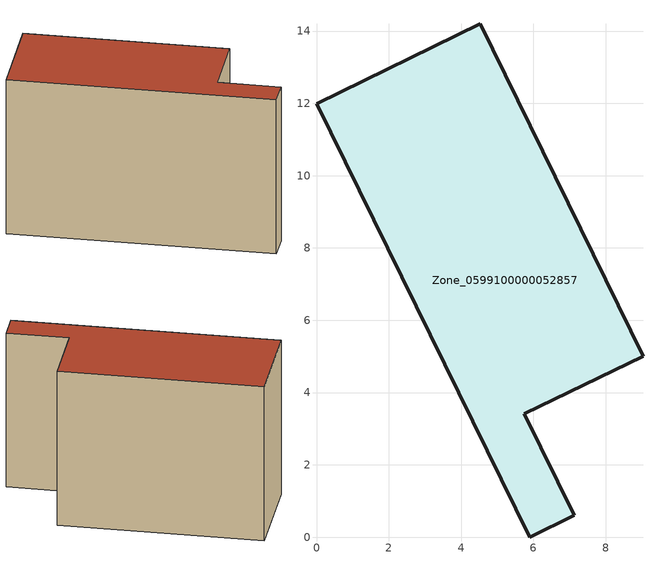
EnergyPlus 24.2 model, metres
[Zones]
Zone_0599100000052857
 floor ground (C_G): 0,11.99 4.53,14.2 9.03,5.01 5.75,3.41 7.13,0.6 5.9,0 z0
 wall outside (C_F): 5.9,0 7.13,0.6 5.75,3.41 9.03,5.01 4.53,14.2 0,11.99 5.9,0 z0:8.43
 roof outside (C_R): 4.53,14.2 0,11.99 5.9,0 7.13,0.6 5.75,3.41 9.03,5.01 z8.43
[BUILDING]
Pand.0599100000052857: North Axis=0; Terrain=City; Loads Convergence Tolerance Value=0.04; Temperature Convergence Tolerance Value=0.4; Solar Distribution=FullExterior; Maximum Number of Warmup Days=25; Minimum Number of Warmup Days=1
[Site:Location]
Rotterdam.The.Hague.AP_ZH_NLD Design_Conditions: Latitude=51.96; Longitude=4.45; Time Zone=1; Elevation=-4.5
[SITE:GROUNDTEMPERATURE:BUILDINGSURFACE]
18, 18, 18, 18, 18, 18, 18, 18, 18, 18, 18, 18
[MATERIAL] Thermal Absorptance=0.9; Solar Absorptance=0.7; Visible Absorptance=0.7
Name | Roughness | Thickness | Conductivity | Density | Specific Heat
G.TI.1946-1964 | MediumSmooth | 0.15 | 1 | 540 | 1210
F.TI.1946-1964 | Rough | 0.3 | 0.857143 | 1920 | 840
R.TI.1946-1964 | MediumRough | 0.2 | 0.277778 | 1500 | 1000
[CONSTRUCTION]
C_G: G.TI.1946-1964
C_F: F.TI.1946-1964
C_R: R.TI.1946-1964
[ZONE]
Zone_0599100000052857: Type=1; Multiplier=1; Ceiling Height=Autocalculate; Volume=Autocalculate; Floor Area=autocalculate; Part of Total Floor Area=Yes
[ZONEINFILTRATION:DESIGNFLOWRATE]
Infil_Zone_0599100000052857: Zone or ZoneList or Space or SpaceList=Zone_0599100000052857; Schedule=AlwaysOn; Design Flow Rate Calculation Method=Flow/Area; Flow Rate per Floor Area=0.003; Constant Term Coefficient=1; Temperature Term Coefficient=0; Velocity Term Coefficient=0; Velocity Squared Term Coefficient=0
[HVACTEMPLATE:ZONE:IDEALLOADSAIRSYSTEM]
Zone_0599100000052857: Maximum Heating Supply Air Temperature=50; Minimum Cooling Supply Air Temperature=13; Maximum Heating Supply Air Humidity Ratio=0.0156; Minimum Cooling Supply Air Humidity Ratio=0.0077; Heating Limit=NoLimit; Cooling Limit=NoLimit; Dehumidification Control Type=ConstantSensibleHeatRatio; Cooling Sensible Heat Ratio=0.7; Dehumidification Setpoint=60; Humidification Control Type=None; Humidification Setpoint=30; Outdoor Air Method=None; Outdoor Air Flow Rate per Person=0.00944; Outdoor Air Flow Rate per Zone Floor Area=0; Outdoor Air Flow Rate per Zone=0; Demand Controlled Ventilation Type=None; Outdoor Air Economizer Type=NoEconomizer; Heat Recovery Type=None; Sensible Heat Recovery Effectiveness=0.7; Latent Heat Recovery Effectiveness=0.65
[ZONECONTROL:THERMOSTAT]
ThermostatControl_Zone_0599100000052857: Zone or ZoneList=Zone_0599100000052857; Control Type Schedule=DualSetpointControlType; Control 1=Thermostat_Zone_0599100000052857; Temperature Difference Between Cutout And Setpoint=0
[THERMOSTATSETPOINT:DUALSETPOINT]
Thermostat_Zone_0599100000052857: Heating Setpoint Temperature Schedule=HeatingSetpoint_Zone_0599100000052857; Cooling Setpoint Temperature Schedule=CoolingSetpoint_Zone_0599100000052857
[SCHEDULE:COMPACT]
HeatingSetpoint_Zone_0599100000052857: Through: 12/31, For: AllDays, Until: 24:00, 21
CoolingSetpoint_Zone_0599100000052857: Through: 12/31, For: AllDays, Until: 24:00, 24
DualSetpointControlType: Through: 12/31, For: AllDays, Until: 24:00, 4
AlwaysOn: Through: 12/31, For: AllDays, Until: 24:00, 1
